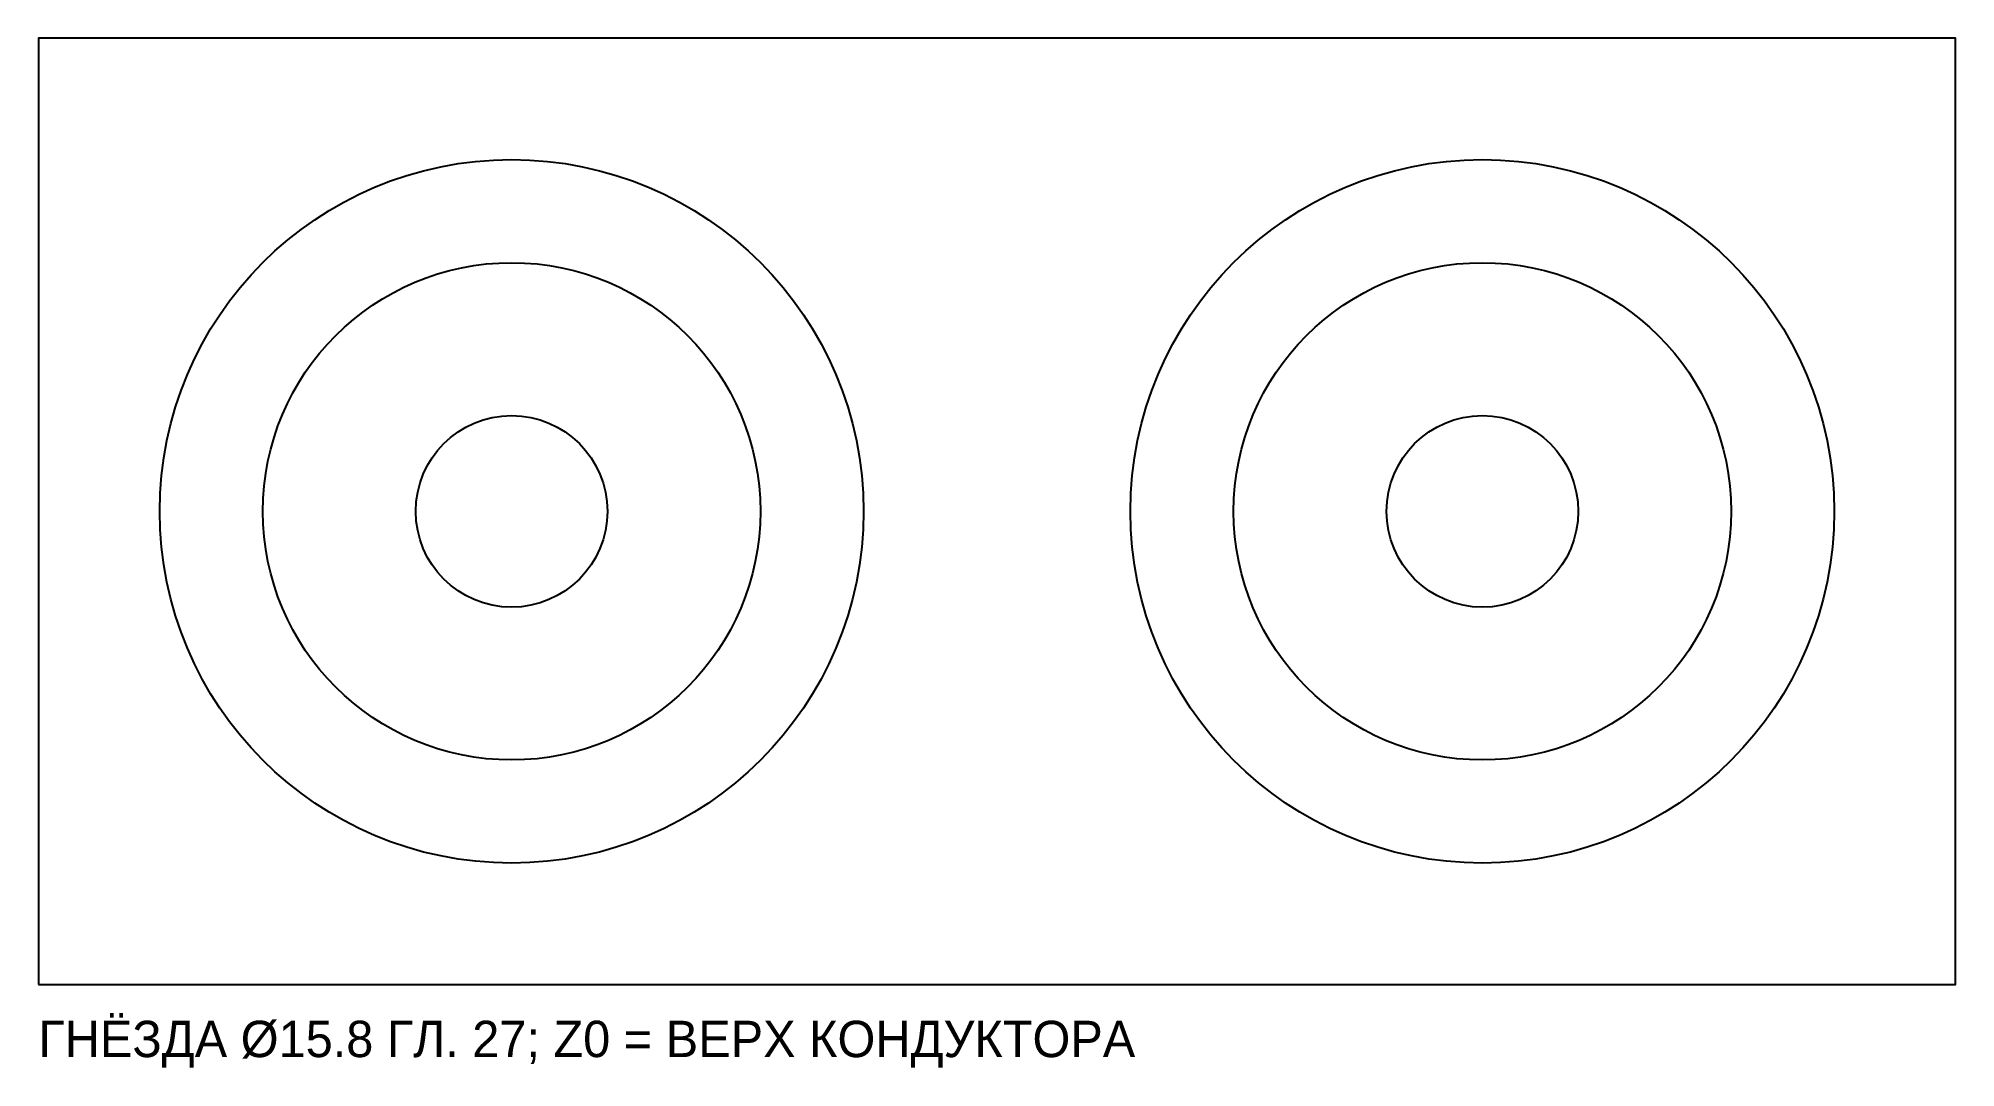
# Model space of a CAD drawing. Header units: millimetres. Extents: x -79 to 79, y -46 to 39.
import ezdxf

# ---------------------------------------------------------------- set-up
doc = ezdxf.new("R2010")
doc.units = ezdxf.units.MM
for name, color, linetype in [('COLLAR', 8, 'CONTINUOUS'), ('FIXTURE', 7, 'CONTINUOUS'), ('HOLES', 1, 'CONTINUOUS'), ('ROSETTE_ZONE', 5, 'CONTINUOUS'), ('TEXT', 8, 'CONTINUOUS')]:
    doc.layers.add(name, color=color, linetype=linetype)

msp = doc.modelspace()

# ---------------------------------------------------------------- linework, layer by layer
at = {"layer": 'COLLAR'}
for centre in [(-40, 0), (40, 0)]:
    msp.add_circle(centre, 29, dxfattribs=at)
at = {"layer": 'FIXTURE'}
msp.add_lwpolyline([(-79, -39), (79, -39), (79, 39), (-79, 39)], close=True, dxfattribs=at)
at = {"layer": 'HOLES'}
for centre in [(-40, 0), (40, 0)]:
    msp.add_circle(centre, 7.9, dxfattribs=at)
at = {"layer": 'ROSETTE_ZONE'}
for centre in [(-40, 0), (40, 0)]:
    msp.add_circle(centre, 20.5, dxfattribs=at)

# ---------------------------------------------------------------- texts
at = {"layer": 'TEXT'}
msp.add_text('ГНЁЗДА Ø15.8 ГЛ. 27; Z0 = ВЕРХ КОНДУКТОРА', height=3, dxfattribs=at).set_placement((-79, -45))

doc.saveas('drawing.dxf')
